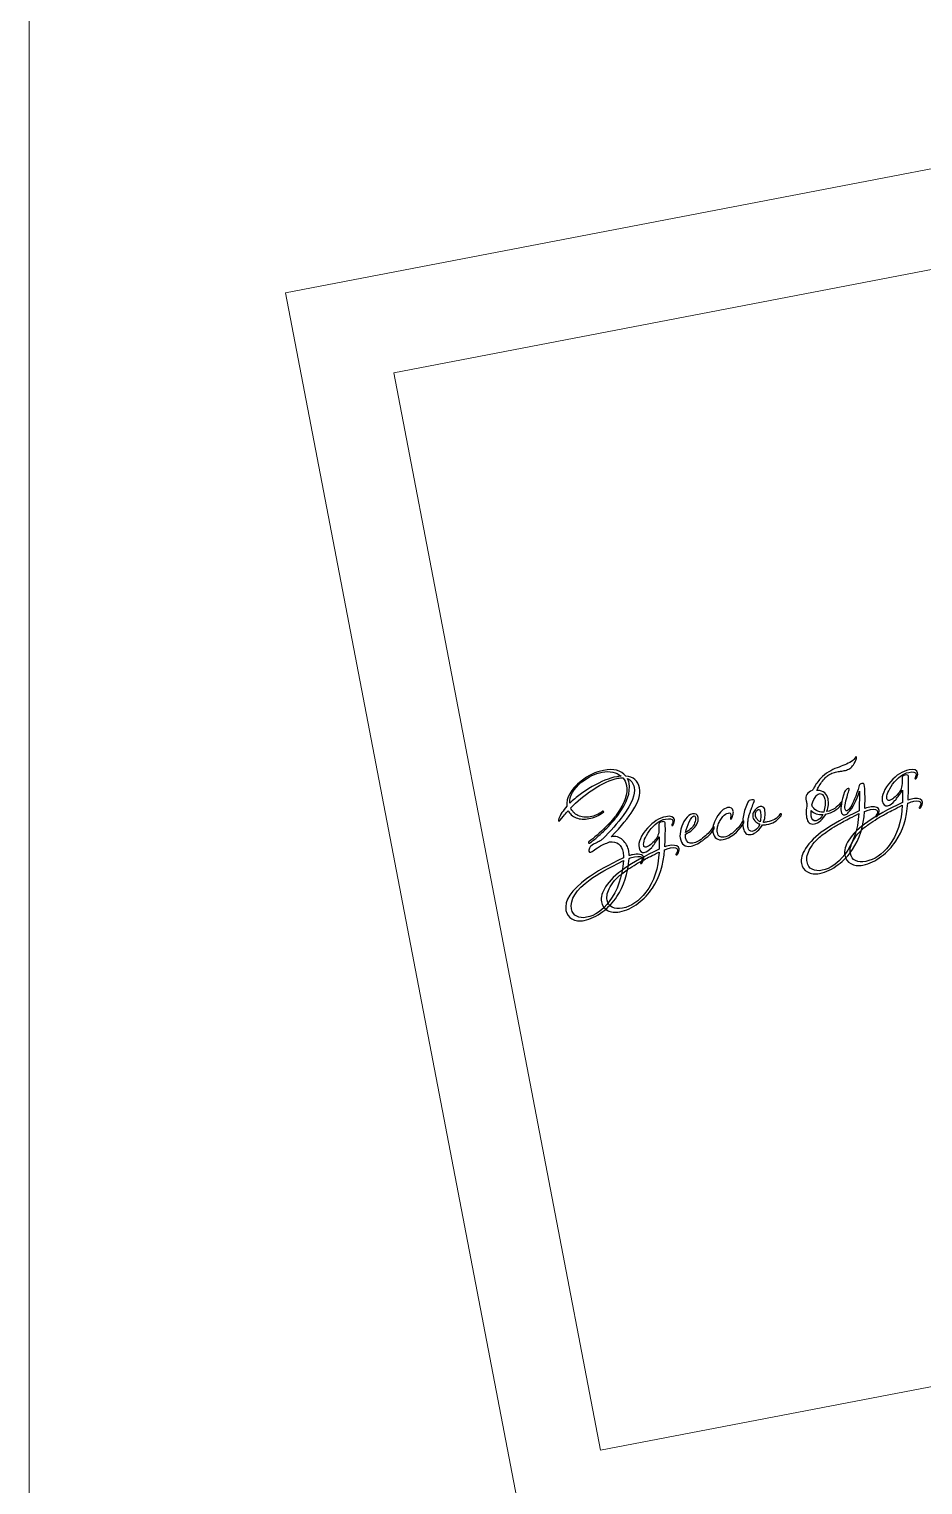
# Model space of a CAD drawing. Header units: centimetres. Extents: x -32 to 84, y -99 to 5.
# Drawn here: x 65.19 to 70.08, y -78.08 to -70.12 of the extents above; entities that cross this region are included whole.
import ezdxf

# ---------------------------------------------------------------- set-up
doc = ezdxf.new("R2010")
doc.units = ezdxf.units.CM
doc.header["$MEASUREMENT"] = 0
doc.layers.add('layer 1', color=7, linetype='Continuous')

msp = doc.modelspace()

# ---------------------------------------------------------------- linework, layer by layer
at = {"layer": 'layer 1', "color": 250, "lineweight": 18}
for points in [[(65.18823, -65.81398), (65.18823, -65.81398), (84.18823, -65.81398), (84.18823, -65.81398), (84.18823, -65.81398), (84.18823, -65.81398), (84.18823, -84.81398), (84.18823, -84.81398), (84.18823, -84.81398), (84.18823, -84.81398), (65.18823, -84.81398), (65.18823, -84.81398), (65.18823, -84.81398), (65.18823, -84.81398), (65.18823, -65.81398), (65.18823, -65.81398)], [(66.59157, -71.56397), (66.59157, -71.56397), (73.46612, -70.24467), (73.46612, -70.24467), (73.46612, -70.24467), (73.46612, -70.24467), (74.97389, -78.1013), (74.97389, -78.1013), (74.97389, -78.1013), (74.97389, -78.1013), (68.09934, -79.4206), (68.09934, -79.4206), (68.09934, -79.4206), (68.09934, -79.4206), (66.59157, -71.56397), (66.59157, -71.56397)], [(67.18465, -72.00142), (67.18465, -72.00142), (73.07712, -70.8706), (73.07712, -70.8706), (73.07712, -70.8706), (73.07712, -70.8706), (74.20794, -76.76307), (74.20794, -76.76307), (74.20794, -76.76307), (74.20794, -76.76307), (68.31547, -77.8939), (68.31547, -77.8939), (68.31547, -77.8939), (68.31547, -77.8939), (67.18465, -72.00142), (67.18465, -72.00142)]]:
    msp.add_open_spline(points, degree=3, knots=[0, 0, 0, 0, 0.2, 0.2, 0.2, 0.2, 0.4, 0.4, 0.4, 0.4, 0.6, 0.6, 0.6, 0.6, 1, 1, 1, 1], dxfattribs=at)
at = {"layer": 'layer 1', "color": 250}
for points, knots in [([(69.4989, -74.28545), (69.51789, -74.28581), (69.53216, -74.29044), (69.54169, -74.29934), (69.54169, -74.29934), (69.55123, -74.30825), (69.55721, -74.31903), (69.55963, -74.33166), (69.55963, -74.33166), (69.56394, -74.35412), (69.56208, -74.37669), (69.55405, -74.39933), (69.55405, -74.39933), (69.55405, -74.39933), (69.55341, -74.40164), (69.55341, -74.40164), (69.55341, -74.40164), (69.58585, -74.39432), (69.61044, -74.37832), (69.62718, -74.35364), (69.62718, -74.35364), (69.62859, -74.35154), (69.63018, -74.35033), (69.63193, -74.35), (69.63193, -74.35), (69.63404, -74.34959), (69.63533, -74.35062), (69.6358, -74.35308), (69.6358, -74.35308), (69.63648, -74.35659), (69.63529, -74.35991), (69.63225, -74.36303), (69.63225, -74.36303), (69.61065, -74.39084), (69.58248, -74.40807), (69.54773, -74.41474), (69.54773, -74.41474), (69.54054, -74.4285), (69.53118, -74.4404), (69.51964, -74.45043), (69.51964, -74.45043), (69.5081, -74.46047), (69.49671, -74.46657), (69.48548, -74.46872), (69.48548, -74.46872), (69.46161, -74.4733), (69.44733, -74.46149), (69.44265, -74.43327), (69.44265, -74.43327), (69.43908, -74.41466), (69.43975, -74.3907), (69.44468, -74.36136), (69.44468, -74.36136), (69.44379, -74.35862), (69.44295, -74.35569), (69.44217, -74.35257), (69.44217, -74.35257), (69.44138, -74.34943), (69.44069, -74.3463), (69.44009, -74.34314), (69.44009, -74.34314), (69.43449, -74.314), (69.44562, -74.29512), (69.47343, -74.28651), (69.47343, -74.28651), (69.47486, -74.28441), (69.47605, -74.28255), (69.477, -74.28092), (69.477, -74.28092), (69.47796, -74.27928), (69.47905, -74.2778), (69.48025, -74.27647), (69.48025, -74.27647), (69.49185, -74.2535), (69.50481, -74.23473), (69.51912, -74.22015), (69.51912, -74.22015), (69.53342, -74.20558), (69.54824, -74.19363), (69.56356, -74.18432), (69.56356, -74.18432), (69.57888, -74.17501), (69.5941, -74.16755), (69.60921, -74.16192), (69.60921, -74.16192), (69.62433, -74.15629), (69.63848, -74.15084), (69.65166, -74.14558), (69.65166, -74.14558), (69.66484, -74.14032), (69.67673, -74.1344), (69.6873, -74.12782), (69.6873, -74.12782), (69.69786, -74.12124), (69.70609, -74.11247), (69.71199, -74.10152), (69.71199, -74.10152), (69.71397, -74.10041), (69.71508, -74.10148), (69.71533, -74.1047), (69.71533, -74.1047), (69.71559, -74.10792), (69.71443, -74.11324), (69.71185, -74.12065), (69.71185, -74.12065), (69.70676, -74.134), (69.70093, -74.1444), (69.69436, -74.15186), (69.69436, -74.15186), (69.68778, -74.1593), (69.6806, -74.16504), (69.67283, -74.16909), (69.67283, -74.16909), (69.66505, -74.17312), (69.65685, -74.17588), (69.64821, -74.17736), (69.64821, -74.17736), (69.63957, -74.17883), (69.63075, -74.18026), (69.62173, -74.18162), (69.62173, -74.18162), (69.61271, -74.18299), (69.60369, -74.18481), (69.59466, -74.18708), (69.59466, -74.18708), (69.58564, -74.18937), (69.5769, -74.19314), (69.56845, -74.19839), (69.56845, -74.19839), (69.56275, -74.20095), (69.55652, -74.20551), (69.54978, -74.21208), (69.54978, -74.21208), (69.54304, -74.21866), (69.53637, -74.22612), (69.52978, -74.23448), (69.52978, -74.23448), (69.5232, -74.24284), (69.51714, -74.25156), (69.5116, -74.26063), (69.5116, -74.26063), (69.50607, -74.26969), (69.50183, -74.27797), (69.4989, -74.28545)], [0, 0, 0, 0, 0.027027, 0.027027, 0.027027, 0.027027, 0.0540541, 0.0540541, 0.0540541, 0.0540541, 0.0810811, 0.0810811, 0.0810811, 0.0810811, 0.1081081, 0.1081081, 0.1081081, 0.1081081, 0.1351351, 0.1351351, 0.1351351, 0.1351351, 0.1621622, 0.1621622, 0.1621622, 0.1621622, 0.1891892, 0.1891892, 0.1891892, 0.1891892, 0.2162162, 0.2162162, 0.2162162, 0.2162162, 0.2432432, 0.2432432, 0.2432432, 0.2432432, 0.2702703, 0.2702703, 0.2702703, 0.2702703, 0.2972973, 0.2972973, 0.2972973, 0.2972973, 0.3243243, 0.3243243, 0.3243243, 0.3243243, 0.3513514, 0.3513514, 0.3513514, 0.3513514, 0.3783784, 0.3783784, 0.3783784, 0.3783784, 0.4054054, 0.4054054, 0.4054054, 0.4054054, 0.4324324, 0.4324324, 0.4324324, 0.4324324, 0.4594595, 0.4594595, 0.4594595, 0.4594595, 0.4864865, 0.4864865, 0.4864865, 0.4864865, 0.5135135, 0.5135135, 0.5135135, 0.5135135, 0.5405405, 0.5405405, 0.5405405, 0.5405405, 0.5675676, 0.5675676, 0.5675676, 0.5675676, 0.5945946, 0.5945946, 0.5945946, 0.5945946, 0.6216216, 0.6216216, 0.6216216, 0.6216216, 0.6486486, 0.6486486, 0.6486486, 0.6486486, 0.6756757, 0.6756757, 0.6756757, 0.6756757, 0.7027027, 0.7027027, 0.7027027, 0.7027027, 0.7297297, 0.7297297, 0.7297297, 0.7297297, 0.7567568, 0.7567568, 0.7567568, 0.7567568, 0.7837838, 0.7837838, 0.7837838, 0.7837838, 0.8108108, 0.8108108, 0.8108108, 0.8108108, 0.8378378, 0.8378378, 0.8378378, 0.8378378, 0.8648649, 0.8648649, 0.8648649, 0.8648649, 0.8918919, 0.8918919, 0.8918919, 0.8918919, 0.9189189, 0.9189189, 0.9189189, 0.9189189, 0.9459459, 0.9459459, 0.9459459, 0.9459459, 1, 1, 1, 1]), ([(68.52782, -74.272), (68.53456, -74.30709), (68.52281, -74.34829), (68.49259, -74.39559), (68.49259, -74.39559), (68.46881, -74.4329), (68.42925, -74.4809), (68.37391, -74.53956), (68.37391, -74.53956), (68.39723, -74.53399), (68.41817, -74.5398), (68.43676, -74.55698), (68.43676, -74.55698), (68.45402, -74.57296), (68.46501, -74.59323), (68.46972, -74.61781), (68.46972, -74.61781), (68.47127, -74.62588), (68.47173, -74.63398), (68.47111, -74.6421), (68.47111, -74.6421), (68.47385, -74.64121), (68.47678, -74.64038), (68.47991, -74.63959), (68.47991, -74.63959), (68.48304, -74.63882), (68.48635, -74.63808), (68.48987, -74.63741), (68.48987, -74.63741), (68.5046, -74.63458), (68.51778, -74.63405), (68.52941, -74.63583), (68.52941, -74.63583), (68.54264, -74.63839), (68.55007, -74.64387), (68.55168, -74.65229), (68.55168, -74.65229), (68.55317, -74.66002), (68.54947, -74.67019), (68.54061, -74.68282), (68.54061, -74.68282), (68.53948, -74.68448), (68.53821, -74.68546), (68.5368, -74.68573), (68.5368, -74.68573), (68.5347, -74.68613), (68.53348, -74.68546), (68.53314, -74.6837), (68.53314, -74.6837), (68.53287, -74.68229), (68.5333, -74.68076), (68.53444, -74.67908), (68.53444, -74.67908), (68.54138, -74.66975), (68.54431, -74.66226), (68.54323, -74.65665), (68.54323, -74.65665), (68.54135, -74.64682), (68.52724, -74.64443), (68.50091, -74.64948), (68.50091, -74.64948), (68.4953, -74.65056), (68.49006, -74.65175), (68.48522, -74.65305), (68.48522, -74.65305), (68.48037, -74.65434), (68.47555, -74.65581), (68.47077, -74.65745), (68.47077, -74.65745), (68.46516, -74.74005), (68.44305, -74.80981), (68.40448, -74.86671), (68.40448, -74.86671), (68.38334, -74.89879), (68.35747, -74.92614), (68.32687, -74.94875), (68.32687, -74.94875), (68.29387, -74.97402), (68.25999, -74.98998), (68.22524, -74.99665), (68.22524, -74.99665), (68.19891, -75.0017), (68.17676, -74.99912), (68.15879, -74.98893), (68.15879, -74.98893), (68.14082, -74.97873), (68.12981, -74.9631), (68.12577, -74.94203), (68.12577, -74.94203), (68.11559, -74.88903), (68.1538, -74.83111), (68.24037, -74.76827), (68.24037, -74.76827), (68.29141, -74.73082), (68.3582, -74.69288), (68.44072, -74.65449), (68.44072, -74.65449), (68.44095, -74.64425), (68.44019, -74.63457), (68.43843, -74.62545), (68.43843, -74.62545), (68.43001, -74.58156), (68.40537, -74.56227), (68.36454, -74.56757), (68.36454, -74.56757), (68.35842, -74.56982), (68.35315, -74.57175), (68.34872, -74.57333), (68.34872, -74.57333), (68.34429, -74.5749), (68.34074, -74.57631), (68.33807, -74.57755), (68.33807, -74.57755), (68.33237, -74.58011), (68.32712, -74.58257), (68.32229, -74.58495), (68.32229, -74.58495), (68.31747, -74.58733), (68.3133, -74.58977), (68.30978, -74.59227), (68.30978, -74.59227), (68.2799, -74.61293), (68.26338, -74.62356), (68.26021, -74.62417), (68.26021, -74.62417), (68.25529, -74.62511), (68.25234, -74.62295), (68.25133, -74.61768), (68.25133, -74.61768), (68.24998, -74.61065), (68.25214, -74.60297), (68.25782, -74.59459), (68.25782, -74.59459), (68.2615, -74.58915), (68.27185, -74.58243), (68.28888, -74.57444), (68.28888, -74.57444), (68.29852, -74.56968), (68.30634, -74.56536), (68.31233, -74.56148), (68.31233, -74.56148), (68.31831, -74.5576), (68.32255, -74.55451), (68.32502, -74.55221), (68.32502, -74.55221), (68.37008, -74.50827), (68.40817, -74.46492), (68.43928, -74.42219), (68.43928, -74.42219), (68.48612, -74.35716), (68.50604, -74.30639), (68.49903, -74.26987), (68.49903, -74.26987), (68.49425, -74.24496), (68.482, -74.22856), (68.4623, -74.22069), (68.4623, -74.22069), (68.46624, -74.22795), (68.46919, -74.23666), (68.47114, -74.24684), (68.47114, -74.24684), (68.48037, -74.29493), (68.45976, -74.35348), (68.40931, -74.42249), (68.40931, -74.42249), (68.40209, -74.43224), (68.39349, -74.44299), (68.38355, -74.45473), (68.38355, -74.45473), (68.37361, -74.46646), (68.36208, -74.47887), (68.34893, -74.49195), (68.34893, -74.49195), (68.33219, -74.50899), (68.31604, -74.52437), (68.30047, -74.53809), (68.30047, -74.53809), (68.2849, -74.55182), (68.26937, -74.56381), (68.25388, -74.57406), (68.25388, -74.57406), (68.25239, -74.5758), (68.25099, -74.57516), (68.24968, -74.57213), (68.24968, -74.57213), (68.24809, -74.56953), (68.24827, -74.56767), (68.25025, -74.56656), (68.25025, -74.56656), (68.28006, -74.54555), (68.3114, -74.51825), (68.34426, -74.48465), (68.34426, -74.48465), (68.35705, -74.47164), (68.36837, -74.45946), (68.37819, -74.44812), (68.37819, -74.44812), (68.38803, -74.43677), (68.39655, -74.42621), (68.40379, -74.41645), (68.40379, -74.41645), (68.4475, -74.35601), (68.46506, -74.30333), (68.45644, -74.25839), (68.45644, -74.25839), (68.45334, -74.24225), (68.44667, -74.22842), (68.43646, -74.21692), (68.43646, -74.21692), (68.43247, -74.21695), (68.42822, -74.21714), (68.42373, -74.21745), (68.42373, -74.21745), (68.41925, -74.21777), (68.41455, -74.21839), (68.40963, -74.21933), (68.40963, -74.21933), (68.36996, -74.22695), (68.32413, -74.24794), (68.27212, -74.2823), (68.27212, -74.2823), (68.22661, -74.31251), (68.1865, -74.34533), (68.1518, -74.38074), (68.1518, -74.38074), (68.15909, -74.39972), (68.17236, -74.41391), (68.19164, -74.42332), (68.19164, -74.42332), (68.21091, -74.43272), (68.23319, -74.43499), (68.25846, -74.43014), (68.25846, -74.43014), (68.28162, -74.42569), (68.30463, -74.41564), (68.32747, -74.39997), (68.32747, -74.39997), (68.32895, -74.39824), (68.33028, -74.39853), (68.33145, -74.40086), (68.33145, -74.40086), (68.3332, -74.40233), (68.33291, -74.40366), (68.33058, -74.40484), (68.33058, -74.40484), (68.30464, -74.42329), (68.27834, -74.43507), (68.25165, -74.44019), (68.25165, -74.44019), (68.22533, -74.44524), (68.20191, -74.44363), (68.1814, -74.43538), (68.1814, -74.43538), (68.16089, -74.42712), (68.14636, -74.41399), (68.1378, -74.39598), (68.1378, -74.39598), (68.13752, -74.3964), (68.1353, -74.39909), (68.13118, -74.40407), (68.13118, -74.40407), (68.12704, -74.40906), (68.12065, -74.41656), (68.11202, -74.42658), (68.11202, -74.42658), (68.09666, -74.44518), (68.0888, -74.45452), (68.08845, -74.45459), (68.08845, -74.45459), (68.0867, -74.45492), (68.08555, -74.45368), (68.08501, -74.45088), (68.08501, -74.45088), (68.0844, -74.44771), (68.085, -74.44414), (68.08678, -74.44016), (68.08678, -74.44016), (68.09473, -74.41898), (68.10948, -74.39632), (68.13105, -74.37216), (68.13105, -74.37216), (68.12517, -74.32634), (68.15115, -74.28059), (68.20899, -74.23491), (68.20899, -74.23491), (68.24849, -74.20368), (68.28912, -74.18405), (68.3309, -74.17604), (68.3309, -74.17604), (68.38636, -74.16539), (68.4271, -74.17577), (68.45315, -74.20717), (68.45315, -74.20717), (68.49533, -74.21072), (68.52021, -74.23233), (68.52782, -74.272)], [0, 0, 0, 0, 0.0133333, 0.0133333, 0.0133333, 0.0133333, 0.0266667, 0.0266667, 0.0266667, 0.0266667, 0.04, 0.04, 0.04, 0.04, 0.0533333, 0.0533333, 0.0533333, 0.0533333, 0.0666667, 0.0666667, 0.0666667, 0.0666667, 0.08, 0.08, 0.08, 0.08, 0.0933333, 0.0933333, 0.0933333, 0.0933333, 0.1066667, 0.1066667, 0.1066667, 0.1066667, 0.12, 0.12, 0.12, 0.12, 0.1333333, 0.1333333, 0.1333333, 0.1333333, 0.1466667, 0.1466667, 0.1466667, 0.1466667, 0.16, 0.16, 0.16, 0.16, 0.1733333, 0.1733333, 0.1733333, 0.1733333, 0.1866667, 0.1866667, 0.1866667, 0.1866667, 0.2, 0.2, 0.2, 0.2, 0.2133333, 0.2133333, 0.2133333, 0.2133333, 0.2266667, 0.2266667, 0.2266667, 0.2266667, 0.24, 0.24, 0.24, 0.24, 0.2533333, 0.2533333, 0.2533333, 0.2533333, 0.2666667, 0.2666667, 0.2666667, 0.2666667, 0.28, 0.28, 0.28, 0.28, 0.2933333, 0.2933333, 0.2933333, 0.2933333, 0.3066667, 0.3066667, 0.3066667, 0.3066667, 0.32, 0.32, 0.32, 0.32, 0.3333333, 0.3333333, 0.3333333, 0.3333333, 0.3466667, 0.3466667, 0.3466667, 0.3466667, 0.36, 0.36, 0.36, 0.36, 0.3733333, 0.3733333, 0.3733333, 0.3733333, 0.3866667, 0.3866667, 0.3866667, 0.3866667, 0.4, 0.4, 0.4, 0.4, 0.4133333, 0.4133333, 0.4133333, 0.4133333, 0.4266667, 0.4266667, 0.4266667, 0.4266667, 0.44, 0.44, 0.44, 0.44, 0.4533333, 0.4533333, 0.4533333, 0.4533333, 0.4666667, 0.4666667, 0.4666667, 0.4666667, 0.48, 0.48, 0.48, 0.48, 0.4933333, 0.4933333, 0.4933333, 0.4933333, 0.5066667, 0.5066667, 0.5066667, 0.5066667, 0.52, 0.52, 0.52, 0.52, 0.5333333, 0.5333333, 0.5333333, 0.5333333, 0.5466667, 0.5466667, 0.5466667, 0.5466667, 0.56, 0.56, 0.56, 0.56, 0.5733333, 0.5733333, 0.5733333, 0.5733333, 0.5866667, 0.5866667, 0.5866667, 0.5866667, 0.6, 0.6, 0.6, 0.6, 0.6133333, 0.6133333, 0.6133333, 0.6133333, 0.6266667, 0.6266667, 0.6266667, 0.6266667, 0.64, 0.64, 0.64, 0.64, 0.6533333, 0.6533333, 0.6533333, 0.6533333, 0.6666667, 0.6666667, 0.6666667, 0.6666667, 0.68, 0.68, 0.68, 0.68, 0.6933333, 0.6933333, 0.6933333, 0.6933333, 0.7066667, 0.7066667, 0.7066667, 0.7066667, 0.72, 0.72, 0.72, 0.72, 0.7333333, 0.7333333, 0.7333333, 0.7333333, 0.7466667, 0.7466667, 0.7466667, 0.7466667, 0.76, 0.76, 0.76, 0.76, 0.7733333, 0.7733333, 0.7733333, 0.7733333, 0.7866667, 0.7866667, 0.7866667, 0.7866667, 0.8, 0.8, 0.8, 0.8, 0.8133333, 0.8133333, 0.8133333, 0.8133333, 0.8266667, 0.8266667, 0.8266667, 0.8266667, 0.84, 0.84, 0.84, 0.84, 0.8533333, 0.8533333, 0.8533333, 0.8533333, 0.8666667, 0.8666667, 0.8666667, 0.8666667, 0.88, 0.88, 0.88, 0.88, 0.8933333, 0.8933333, 0.8933333, 0.8933333, 0.9066667, 0.9066667, 0.9066667, 0.9066667, 0.92, 0.92, 0.92, 0.92, 0.9333333, 0.9333333, 0.9333333, 0.9333333, 0.9466667, 0.9466667, 0.9466667, 0.9466667, 0.96, 0.96, 0.96, 0.96, 0.9733333, 0.9733333, 0.9733333, 0.9733333, 1, 1, 1, 1]), ([(68.14643, -74.35556), (68.16395, -74.33873), (68.18289, -74.32272), (68.20327, -74.30753), (68.20327, -74.30753), (68.22364, -74.29234), (68.24563, -74.27792), (68.26922, -74.2643), (68.26922, -74.2643), (68.31774, -74.23643), (68.36252, -74.21855), (68.40359, -74.21067), (68.40359, -74.21067), (68.41203, -74.20905), (68.42003, -74.20807), (68.42759, -74.2077), (68.42759, -74.2077), (68.40141, -74.18507), (68.36656, -74.17793), (68.32304, -74.18628), (68.32304, -74.18628), (68.28617, -74.19335), (68.24955, -74.21111), (68.21315, -74.23958), (68.21315, -74.23958), (68.16674, -74.2765), (68.1445, -74.31517), (68.14643, -74.35556)], [0, 0, 0, 0, 0.125, 0.125, 0.125, 0.125, 0.25, 0.25, 0.25, 0.25, 0.375, 0.375, 0.375, 0.375, 0.5, 0.5, 0.5, 0.5, 0.625, 0.625, 0.625, 0.625, 0.75, 0.75, 0.75, 0.75, 1, 1, 1, 1]), ([(70.04303, -74.21924), (70.04162, -74.22133), (70.04038, -74.22248), (70.03933, -74.22268), (70.03933, -74.22268), (70.03723, -74.22308), (70.03597, -74.22223), (70.03557, -74.22013), (70.03557, -74.22013), (70.03543, -74.21942), (70.03572, -74.2181), (70.03644, -74.21614), (70.03644, -74.21614), (70.04077, -74.20838), (70.04243, -74.20189), (70.04142, -74.19662), (70.04142, -74.19662), (70.03927, -74.18538), (70.02591, -74.18212), (70.00133, -74.18684), (70.00133, -74.18684), (69.96974, -74.1929), (69.94027, -74.21475), (69.91292, -74.2524), (69.91292, -74.2524), (69.88889, -74.28649), (69.87866, -74.31284), (69.88223, -74.33144), (69.88223, -74.33144), (69.88365, -74.33881), (69.88803, -74.34179), (69.89541, -74.34038), (69.89541, -74.34038), (69.89997, -74.3395), (69.9061, -74.33633), (69.91378, -74.33085), (69.91378, -74.33085), (69.93246, -74.31817), (69.94702, -74.30208), (69.95748, -74.2826), (69.95748, -74.2826), (69.9614, -74.27458), (69.96404, -74.26278), (69.96542, -74.24723), (69.96542, -74.24723), (69.96608, -74.23546), (69.96588, -74.22495), (69.96483, -74.21569), (69.96483, -74.21569), (69.96496, -74.20874), (69.97081, -74.20416), (69.9824, -74.20193), (69.9824, -74.20193), (69.99327, -74.19985), (69.99894, -74.20185), (69.99938, -74.20796), (69.99938, -74.20796), (70.00043, -74.21722), (70.00086, -74.2327), (70.00065, -74.2544), (70.00065, -74.2544), (70.00044, -74.27609), (69.99944, -74.30403), (69.99763, -74.33822), (69.99763, -74.33822), (70.01092, -74.3335), (70.02243, -74.33092), (70.03218, -74.33051), (70.03218, -74.33051), (70.05912, -74.32861), (70.07397, -74.33486), (70.07673, -74.34925), (70.07673, -74.34925), (70.07841, -74.35803), (70.07493, -74.36835), (70.06629, -74.3802), (70.06629, -74.3802), (70.06515, -74.38186), (70.06387, -74.38284), (70.06248, -74.38311), (70.06248, -74.38311), (70.06037, -74.38351), (70.05914, -74.38284), (70.05881, -74.38108), (70.05881, -74.38108), (70.05854, -74.37967), (70.05897, -74.37814), (70.06011, -74.37646), (70.06011, -74.37646), (70.06619, -74.36838), (70.06867, -74.36136), (70.06753, -74.35539), (70.06753, -74.35539), (70.0653, -74.34381), (70.05261, -74.34023), (70.02945, -74.34468), (70.02945, -74.34468), (70.02564, -74.34577), (70.02099, -74.34712), (70.01548, -74.34873), (70.01548, -74.34873), (70.00996, -74.35033), (70.00362, -74.35236), (69.99645, -74.35483), (69.99645, -74.35483), (69.99083, -74.43743), (69.96873, -74.50719), (69.93015, -74.5641), (69.93015, -74.5641), (69.90902, -74.59617), (69.88315, -74.62352), (69.85255, -74.64613), (69.85255, -74.64613), (69.81954, -74.6714), (69.78567, -74.68736), (69.75091, -74.69403), (69.75091, -74.69403), (69.72459, -74.69908), (69.70243, -74.69651), (69.68447, -74.68631), (69.68447, -74.68631), (69.66649, -74.67611), (69.65549, -74.66048), (69.65145, -74.63941), (69.65145, -74.63941), (69.64673, -74.61484), (69.6542, -74.58739), (69.67385, -74.55705), (69.67385, -74.55705), (69.69542, -74.52343), (69.72988, -74.49007), (69.7772, -74.45697), (69.7772, -74.45697), (69.82454, -74.42386), (69.8876, -74.38882), (69.9664, -74.35187), (69.9664, -74.35187), (69.96652, -74.34492), (69.9667, -74.33588), (69.96692, -74.32474), (69.96692, -74.32474), (69.96715, -74.3136), (69.96737, -74.29999), (69.96756, -74.28395), (69.96756, -74.28395), (69.96756, -74.28395), (69.95735, -74.29901), (69.95735, -74.29901), (69.95735, -74.29901), (69.95025, -74.30947), (69.94411, -74.3182), (69.9389, -74.32521), (69.9389, -74.32521), (69.93369, -74.33221), (69.92947, -74.33767), (69.92621, -74.34156), (69.92621, -74.34156), (69.9122, -74.35771), (69.8987, -74.36704), (69.88572, -74.36953), (69.88572, -74.36953), (69.87027, -74.37249), (69.8606, -74.3638), (69.85669, -74.34344), (69.85669, -74.34344), (69.85103, -74.31395), (69.86673, -74.27819), (69.90379, -74.23613), (69.90379, -74.23613), (69.93393, -74.2016), (69.96707, -74.18086), (70.00322, -74.17392), (70.00322, -74.17392), (70.0313, -74.16853), (70.04689, -74.17392), (70.04999, -74.19006), (70.04999, -74.19006), (70.05147, -74.19779), (70.04916, -74.2075), (70.04303, -74.21924)], [0, 0, 0, 0, 0.0217391, 0.0217391, 0.0217391, 0.0217391, 0.0434783, 0.0434783, 0.0434783, 0.0434783, 0.0652174, 0.0652174, 0.0652174, 0.0652174, 0.0869565, 0.0869565, 0.0869565, 0.0869565, 0.1086957, 0.1086957, 0.1086957, 0.1086957, 0.1304348, 0.1304348, 0.1304348, 0.1304348, 0.1521739, 0.1521739, 0.1521739, 0.1521739, 0.173913, 0.173913, 0.173913, 0.173913, 0.1956522, 0.1956522, 0.1956522, 0.1956522, 0.2173913, 0.2173913, 0.2173913, 0.2173913, 0.2391304, 0.2391304, 0.2391304, 0.2391304, 0.2608696, 0.2608696, 0.2608696, 0.2608696, 0.2826087, 0.2826087, 0.2826087, 0.2826087, 0.3043478, 0.3043478, 0.3043478, 0.3043478, 0.326087, 0.326087, 0.326087, 0.326087, 0.3478261, 0.3478261, 0.3478261, 0.3478261, 0.3695652, 0.3695652, 0.3695652, 0.3695652, 0.3913043, 0.3913043, 0.3913043, 0.3913043, 0.4130435, 0.4130435, 0.4130435, 0.4130435, 0.4347826, 0.4347826, 0.4347826, 0.4347826, 0.4565217, 0.4565217, 0.4565217, 0.4565217, 0.4782609, 0.4782609, 0.4782609, 0.4782609, 0.5, 0.5, 0.5, 0.5, 0.5217391, 0.5217391, 0.5217391, 0.5217391, 0.5434783, 0.5434783, 0.5434783, 0.5434783, 0.5652174, 0.5652174, 0.5652174, 0.5652174, 0.5869565, 0.5869565, 0.5869565, 0.5869565, 0.6086957, 0.6086957, 0.6086957, 0.6086957, 0.6304348, 0.6304348, 0.6304348, 0.6304348, 0.6521739, 0.6521739, 0.6521739, 0.6521739, 0.673913, 0.673913, 0.673913, 0.673913, 0.6956522, 0.6956522, 0.6956522, 0.6956522, 0.7173913, 0.7173913, 0.7173913, 0.7173913, 0.7391304, 0.7391304, 0.7391304, 0.7391304, 0.7608696, 0.7608696, 0.7608696, 0.7608696, 0.7826087, 0.7826087, 0.7826087, 0.7826087, 0.8043478, 0.8043478, 0.8043478, 0.8043478, 0.826087, 0.826087, 0.826087, 0.826087, 0.8478261, 0.8478261, 0.8478261, 0.8478261, 0.8695652, 0.8695652, 0.8695652, 0.8695652, 0.8913043, 0.8913043, 0.8913043, 0.8913043, 0.9130435, 0.9130435, 0.9130435, 0.9130435, 0.9347826, 0.9347826, 0.9347826, 0.9347826, 0.9565217, 0.9565217, 0.9565217, 0.9565217, 1, 1, 1, 1]), ([(69.73075, -74.25897), (69.73177, -74.25295), (69.73614, -74.24919), (69.74387, -74.24771), (69.74387, -74.24771), (69.75159, -74.24623), (69.75599, -74.2483), (69.75707, -74.25392), (69.75707, -74.25392), (69.76242, -74.278), (69.76363, -74.32126), (69.76069, -74.3837), (69.76069, -74.3837), (69.77397, -74.37897), (69.78549, -74.37639), (69.79524, -74.37598), (69.79524, -74.37598), (69.82217, -74.37409), (69.83702, -74.38033), (69.83978, -74.39473), (69.83978, -74.39473), (69.84147, -74.4035), (69.83799, -74.41382), (69.82934, -74.42567), (69.82934, -74.42567), (69.8282, -74.42734), (69.82694, -74.42831), (69.82553, -74.42858), (69.82553, -74.42858), (69.82342, -74.42898), (69.82221, -74.42831), (69.82187, -74.42655), (69.82187, -74.42655), (69.8216, -74.42514), (69.82203, -74.42361), (69.82316, -74.42194), (69.82316, -74.42194), (69.82926, -74.41385), (69.83172, -74.40683), (69.83058, -74.40086), (69.83058, -74.40086), (69.82836, -74.38928), (69.81567, -74.3857), (69.7925, -74.39015), (69.7925, -74.39015), (69.78871, -74.39124), (69.78405, -74.39259), (69.77853, -74.3942), (69.77853, -74.3942), (69.77302, -74.3958), (69.76667, -74.39784), (69.75951, -74.4003), (69.75951, -74.4003), (69.75388, -74.48291), (69.73178, -74.55266), (69.69321, -74.60957), (69.69321, -74.60957), (69.67207, -74.64165), (69.6462, -74.66899), (69.6156, -74.6916), (69.6156, -74.6916), (69.5826, -74.71687), (69.54872, -74.73284), (69.51396, -74.73951), (69.51396, -74.73951), (69.48764, -74.74456), (69.46549, -74.74198), (69.44752, -74.73179), (69.44752, -74.73179), (69.42954, -74.72158), (69.41854, -74.70595), (69.4145, -74.68489), (69.4145, -74.68489), (69.40978, -74.66031), (69.41725, -74.63286), (69.43691, -74.60252), (69.43691, -74.60252), (69.45848, -74.5689), (69.49293, -74.53554), (69.54026, -74.50244), (69.54026, -74.50244), (69.58759, -74.46933), (69.65066, -74.43429), (69.72946, -74.39734), (69.72946, -74.39734), (69.73004, -74.38521), (69.73053, -74.3702), (69.73091, -74.35229), (69.73091, -74.35229), (69.73129, -74.33439), (69.73172, -74.31337), (69.73219, -74.28926), (69.73219, -74.28926), (69.71636, -74.34143), (69.69651, -74.38018), (69.67261, -74.40552), (69.67261, -74.40552), (69.6654, -74.41346), (69.65845, -74.41806), (69.65179, -74.41934), (69.65179, -74.41934), (69.64055, -74.4215), (69.63355, -74.41538), (69.63079, -74.40099), (69.63079, -74.40099), (69.62695, -74.38097), (69.63337, -74.34517), (69.65004, -74.29356), (69.65004, -74.29356), (69.65118, -74.29007), (69.65401, -74.28634), (69.65854, -74.28238), (69.65854, -74.28238), (69.66305, -74.27842), (69.66707, -74.2761), (69.67058, -74.27543), (69.67058, -74.27543), (69.67338, -74.27489), (69.67499, -74.27567), (69.67539, -74.27778), (69.67539, -74.27778), (69.67546, -74.27813), (69.67535, -74.27943), (69.67505, -74.28167), (69.67505, -74.28167), (69.67247, -74.28908), (69.66952, -74.29883), (69.66619, -74.31093), (69.66619, -74.31093), (69.66288, -74.32303), (69.65905, -74.3377), (69.65471, -74.3549), (69.65471, -74.3549), (69.65229, -74.36884), (69.65185, -74.37983), (69.6534, -74.38792), (69.6534, -74.38792), (69.65481, -74.39528), (69.6578, -74.39853), (69.66236, -74.39766), (69.66236, -74.39766), (69.66763, -74.39665), (69.67509, -74.38903), (69.68473, -74.37481), (69.68473, -74.37481), (69.69693, -74.35681), (69.71227, -74.3182), (69.73075, -74.25897)], [0, 0, 0, 0, 0.0263158, 0.0263158, 0.0263158, 0.0263158, 0.0526316, 0.0526316, 0.0526316, 0.0526316, 0.0789474, 0.0789474, 0.0789474, 0.0789474, 0.1052632, 0.1052632, 0.1052632, 0.1052632, 0.1315789, 0.1315789, 0.1315789, 0.1315789, 0.1578947, 0.1578947, 0.1578947, 0.1578947, 0.1842105, 0.1842105, 0.1842105, 0.1842105, 0.2105263, 0.2105263, 0.2105263, 0.2105263, 0.2368421, 0.2368421, 0.2368421, 0.2368421, 0.2631579, 0.2631579, 0.2631579, 0.2631579, 0.2894737, 0.2894737, 0.2894737, 0.2894737, 0.3157895, 0.3157895, 0.3157895, 0.3157895, 0.3421053, 0.3421053, 0.3421053, 0.3421053, 0.3684211, 0.3684211, 0.3684211, 0.3684211, 0.3947368, 0.3947368, 0.3947368, 0.3947368, 0.4210526, 0.4210526, 0.4210526, 0.4210526, 0.4473684, 0.4473684, 0.4473684, 0.4473684, 0.4736842, 0.4736842, 0.4736842, 0.4736842, 0.5, 0.5, 0.5, 0.5, 0.5263158, 0.5263158, 0.5263158, 0.5263158, 0.5526316, 0.5526316, 0.5526316, 0.5526316, 0.5789474, 0.5789474, 0.5789474, 0.5789474, 0.6052632, 0.6052632, 0.6052632, 0.6052632, 0.6315789, 0.6315789, 0.6315789, 0.6315789, 0.6578947, 0.6578947, 0.6578947, 0.6578947, 0.6842105, 0.6842105, 0.6842105, 0.6842105, 0.7105263, 0.7105263, 0.7105263, 0.7105263, 0.7368421, 0.7368421, 0.7368421, 0.7368421, 0.7631579, 0.7631579, 0.7631579, 0.7631579, 0.7894737, 0.7894737, 0.7894737, 0.7894737, 0.8157895, 0.8157895, 0.8157895, 0.8157895, 0.8421053, 0.8421053, 0.8421053, 0.8421053, 0.8684211, 0.8684211, 0.8684211, 0.8684211, 0.8947368, 0.8947368, 0.8947368, 0.8947368, 0.9210526, 0.9210526, 0.9210526, 0.9210526, 0.9473684, 0.9473684, 0.9473684, 0.9473684, 1, 1, 1, 1]), ([(69.16443, -74.45718), (69.15567, -74.4494), (69.15046, -74.44121), (69.14881, -74.43261), (69.14881, -74.43261), (69.14716, -74.42401), (69.14786, -74.41587), (69.15094, -74.40818), (69.15094, -74.40818), (69.15402, -74.40049), (69.15863, -74.39369), (69.16477, -74.38779), (69.16477, -74.38779), (69.17092, -74.38187), (69.17722, -74.37776), (69.18368, -74.37542), (69.18368, -74.37542), (69.19016, -74.37309), (69.1962, -74.37283), (69.20183, -74.37467), (69.20183, -74.37467), (69.20746, -74.3765), (69.21122, -74.38141), (69.21312, -74.38943), (69.21312, -74.38943), (69.21871, -74.41092), (69.21685, -74.43348), (69.20755, -74.4571), (69.20755, -74.4571), (69.20755, -74.4571), (69.20604, -74.46066), (69.20604, -74.46066), (69.20604, -74.46066), (69.20899, -74.46082), (69.21215, -74.46067), (69.21552, -74.46021), (69.21552, -74.46021), (69.21889, -74.45974), (69.2225, -74.45915), (69.22636, -74.45841), (69.22636, -74.45841), (69.2428, -74.45489), (69.25643, -74.45008), (69.26727, -74.444), (69.26727, -74.444), (69.27812, -74.43792), (69.288, -74.42874), (69.29693, -74.41647), (69.29693, -74.41647), (69.29765, -74.41451), (69.29906, -74.41333), (69.30117, -74.41292), (69.30117, -74.41292), (69.30186, -74.41279), (69.30285, -74.41315), (69.3041, -74.414), (69.3041, -74.414), (69.30535, -74.41485), (69.3057, -74.4157), (69.30513, -74.41654), (69.30513, -74.41654), (69.30299, -74.42059), (69.30224, -74.42282), (69.30287, -74.42325), (69.30287, -74.42325), (69.30349, -74.42367), (69.30289, -74.42478), (69.30106, -74.42659), (69.30106, -74.42659), (69.2898, -74.44004), (69.27821, -74.45027), (69.26627, -74.45729), (69.26627, -74.45729), (69.25433, -74.46431), (69.23991, -74.46927), (69.223, -74.47215), (69.223, -74.47215), (69.21563, -74.47356), (69.20826, -74.47407), (69.2009, -74.47366), (69.2009, -74.47366), (69.19365, -74.48706), (69.18432, -74.49867), (69.17292, -74.50851), (69.17292, -74.50851), (69.16152, -74.51834), (69.1502, -74.52433), (69.13898, -74.52649), (69.13898, -74.52649), (69.11511, -74.53107), (69.10082, -74.51925), (69.09614, -74.49103), (69.09614, -74.49103), (69.09223, -74.47067), (69.09252, -74.44797), (69.09699, -74.4229), (69.09699, -74.4229), (69.10146, -74.39785), (69.10957, -74.37326), (69.12132, -74.34918), (69.12132, -74.34918), (69.12405, -74.34246), (69.13109, -74.33838), (69.14245, -74.33693), (69.14245, -74.33693), (69.15101, -74.33602), (69.15572, -74.33784), (69.1566, -74.34241), (69.1566, -74.34241), (69.15617, -74.34394), (69.15588, -74.34528), (69.15573, -74.34639), (69.15573, -74.34639), (69.15109, -74.3582), (69.14688, -74.36902), (69.14312, -74.37884), (69.14312, -74.37884), (69.13937, -74.38866), (69.1371, -74.39437), (69.13632, -74.39598), (69.13632, -74.39598), (69.1343, -74.40255), (69.13217, -74.40896), (69.12991, -74.41522), (69.12991, -74.41522), (69.12765, -74.42148), (69.12581, -74.42802), (69.12439, -74.43484), (69.12439, -74.43484), (69.12298, -74.44167), (69.12195, -74.44914), (69.12133, -74.45726), (69.12133, -74.45726), (69.1207, -74.4654), (69.12081, -74.47447), (69.12164, -74.48451), (69.12164, -74.48451), (69.12275, -74.49412), (69.12561, -74.50094), (69.13021, -74.50497), (69.13021, -74.50497), (69.13481, -74.509), (69.14061, -74.51034), (69.14763, -74.509), (69.14763, -74.509), (69.16378, -74.5059), (69.17617, -74.4946), (69.1848, -74.47511), (69.1848, -74.47511), (69.18501, -74.47434), (69.18522, -74.47349), (69.1854, -74.47254), (69.1854, -74.47254), (69.18558, -74.47159), (69.18578, -74.47074), (69.186, -74.46996), (69.186, -74.46996), (69.18006, -74.46747), (69.17287, -74.46321), (69.16443, -74.45718)], [0, 0, 0, 0, 0.0243902, 0.0243902, 0.0243902, 0.0243902, 0.0487805, 0.0487805, 0.0487805, 0.0487805, 0.0731707, 0.0731707, 0.0731707, 0.0731707, 0.097561, 0.097561, 0.097561, 0.097561, 0.1219512, 0.1219512, 0.1219512, 0.1219512, 0.1463415, 0.1463415, 0.1463415, 0.1463415, 0.1707317, 0.1707317, 0.1707317, 0.1707317, 0.195122, 0.195122, 0.195122, 0.195122, 0.2195122, 0.2195122, 0.2195122, 0.2195122, 0.2439024, 0.2439024, 0.2439024, 0.2439024, 0.2682927, 0.2682927, 0.2682927, 0.2682927, 0.2926829, 0.2926829, 0.2926829, 0.2926829, 0.3170732, 0.3170732, 0.3170732, 0.3170732, 0.3414634, 0.3414634, 0.3414634, 0.3414634, 0.3658537, 0.3658537, 0.3658537, 0.3658537, 0.3902439, 0.3902439, 0.3902439, 0.3902439, 0.4146341, 0.4146341, 0.4146341, 0.4146341, 0.4390244, 0.4390244, 0.4390244, 0.4390244, 0.4634146, 0.4634146, 0.4634146, 0.4634146, 0.4878049, 0.4878049, 0.4878049, 0.4878049, 0.5121951, 0.5121951, 0.5121951, 0.5121951, 0.5365854, 0.5365854, 0.5365854, 0.5365854, 0.5609756, 0.5609756, 0.5609756, 0.5609756, 0.5853659, 0.5853659, 0.5853659, 0.5853659, 0.6097561, 0.6097561, 0.6097561, 0.6097561, 0.6341463, 0.6341463, 0.6341463, 0.6341463, 0.6585366, 0.6585366, 0.6585366, 0.6585366, 0.6829268, 0.6829268, 0.6829268, 0.6829268, 0.7073171, 0.7073171, 0.7073171, 0.7073171, 0.7317073, 0.7317073, 0.7317073, 0.7317073, 0.7560976, 0.7560976, 0.7560976, 0.7560976, 0.7804878, 0.7804878, 0.7804878, 0.7804878, 0.804878, 0.804878, 0.804878, 0.804878, 0.8292683, 0.8292683, 0.8292683, 0.8292683, 0.8536585, 0.8536585, 0.8536585, 0.8536585, 0.8780488, 0.8780488, 0.8780488, 0.8780488, 0.902439, 0.902439, 0.902439, 0.902439, 0.9268293, 0.9268293, 0.9268293, 0.9268293, 0.9512195, 0.9512195, 0.9512195, 0.9512195, 1, 1, 1, 1]), ([(69.53635, -74.40382), (69.54406, -74.37759), (69.54596, -74.3543), (69.54205, -74.33394), (69.54205, -74.33394), (69.54064, -74.32657), (69.53766, -74.31959), (69.53311, -74.31301), (69.53311, -74.31301), (69.52858, -74.30641), (69.52301, -74.30302), (69.51643, -74.30283), (69.51643, -74.30283), (69.50984, -74.30264), (69.50259, -74.30704), (69.49466, -74.31601), (69.49466, -74.31601), (69.48673, -74.32499), (69.47869, -74.34137), (69.47052, -74.36514), (69.47052, -74.36514), (69.4827, -74.39264), (69.50466, -74.40554), (69.53635, -74.40382)], [0, 0, 0, 0, 0.1428571, 0.1428571, 0.1428571, 0.1428571, 0.2857143, 0.2857143, 0.2857143, 0.2857143, 0.4285714, 0.4285714, 0.4285714, 0.4285714, 0.5714286, 0.5714286, 0.5714286, 0.5714286, 0.7142857, 0.7142857, 0.7142857, 0.7142857, 1, 1, 1, 1]), ([(68.71194, -74.47469), (68.71053, -74.47678), (68.70929, -74.47793), (68.70823, -74.47813), (68.70823, -74.47813), (68.70613, -74.47853), (68.70487, -74.47768), (68.70447, -74.47558), (68.70447, -74.47558), (68.70434, -74.47488), (68.70462, -74.47355), (68.70534, -74.47159), (68.70534, -74.47159), (68.70968, -74.46384), (68.71134, -74.45734), (68.71033, -74.45207), (68.71033, -74.45207), (68.70817, -74.44083), (68.69481, -74.43757), (68.67024, -74.44229), (68.67024, -74.44229), (68.63865, -74.44835), (68.60917, -74.4702), (68.58182, -74.50785), (68.58182, -74.50785), (68.5578, -74.54194), (68.54757, -74.56829), (68.55114, -74.58689), (68.55114, -74.58689), (68.55255, -74.59426), (68.55694, -74.59724), (68.56431, -74.59583), (68.56431, -74.59583), (68.56888, -74.59495), (68.575, -74.59178), (68.58268, -74.5863), (68.58268, -74.5863), (68.60136, -74.57362), (68.61593, -74.55754), (68.62638, -74.53805), (68.62638, -74.53805), (68.6303, -74.53003), (68.63295, -74.51823), (68.63433, -74.50268), (68.63433, -74.50268), (68.63499, -74.49091), (68.63478, -74.4804), (68.63374, -74.47114), (68.63374, -74.47114), (68.63386, -74.46419), (68.63971, -74.45961), (68.6513, -74.45738), (68.6513, -74.45738), (68.66218, -74.4553), (68.66785, -74.45731), (68.66829, -74.46341), (68.66829, -74.46341), (68.66934, -74.47267), (68.66977, -74.48815), (68.66955, -74.50985), (68.66955, -74.50985), (68.66935, -74.53154), (68.66834, -74.55948), (68.66654, -74.59367), (68.66654, -74.59367), (68.67982, -74.58895), (68.69133, -74.58637), (68.70108, -74.58596), (68.70108, -74.58596), (68.72802, -74.58406), (68.74287, -74.59031), (68.74563, -74.6047), (68.74563, -74.6047), (68.74732, -74.61348), (68.74384, -74.6238), (68.73519, -74.63565), (68.73519, -74.63565), (68.73405, -74.63731), (68.73278, -74.63829), (68.73138, -74.63856), (68.73138, -74.63856), (68.72927, -74.63896), (68.72805, -74.63829), (68.72771, -74.63653), (68.72771, -74.63653), (68.72744, -74.63512), (68.72788, -74.63359), (68.72901, -74.63191), (68.72901, -74.63191), (68.7351, -74.62383), (68.73758, -74.61681), (68.73643, -74.61084), (68.73643, -74.61084), (68.73421, -74.59926), (68.72152, -74.59568), (68.69835, -74.60013), (68.69835, -74.60013), (68.69455, -74.60122), (68.6899, -74.60257), (68.68438, -74.60418), (68.68438, -74.60418), (68.67886, -74.60578), (68.67252, -74.60781), (68.66536, -74.61028), (68.66536, -74.61028), (68.65973, -74.69289), (68.63764, -74.76264), (68.59906, -74.81955), (68.59906, -74.81955), (68.57792, -74.85162), (68.55205, -74.87897), (68.52145, -74.90158), (68.52145, -74.90158), (68.48844, -74.92685), (68.45457, -74.94281), (68.41982, -74.94948), (68.41982, -74.94948), (68.39349, -74.95454), (68.37133, -74.95196), (68.35337, -74.94176), (68.35337, -74.94176), (68.3354, -74.93156), (68.32439, -74.91593), (68.32035, -74.89486), (68.32035, -74.89486), (68.31563, -74.87029), (68.3231, -74.84284), (68.34276, -74.8125), (68.34276, -74.8125), (68.36433, -74.77888), (68.39878, -74.74552), (68.44611, -74.71242), (68.44611, -74.71242), (68.49344, -74.67931), (68.5565, -74.64427), (68.63531, -74.60732), (68.63531, -74.60732), (68.63542, -74.60038), (68.6356, -74.59133), (68.63583, -74.58019), (68.63583, -74.58019), (68.63606, -74.56905), (68.63627, -74.55544), (68.63647, -74.5394), (68.63647, -74.5394), (68.63647, -74.5394), (68.62626, -74.55446), (68.62626, -74.55446), (68.62626, -74.55446), (68.61916, -74.56492), (68.61302, -74.57365), (68.60781, -74.58066), (68.60781, -74.58066), (68.6026, -74.58766), (68.59837, -74.59312), (68.59512, -74.59701), (68.59512, -74.59701), (68.58111, -74.61317), (68.56761, -74.62249), (68.55462, -74.62498), (68.55462, -74.62498), (68.53917, -74.62794), (68.5295, -74.61925), (68.52559, -74.59889), (68.52559, -74.59889), (68.51994, -74.5694), (68.53563, -74.53364), (68.5727, -74.49158), (68.5727, -74.49158), (68.60283, -74.45705), (68.63597, -74.43631), (68.67212, -74.42937), (68.67212, -74.42937), (68.70021, -74.42398), (68.7158, -74.42937), (68.7189, -74.44551), (68.7189, -74.44551), (68.72038, -74.45324), (68.71807, -74.46296), (68.71194, -74.47469)], [0, 0, 0, 0, 0.0217391, 0.0217391, 0.0217391, 0.0217391, 0.0434783, 0.0434783, 0.0434783, 0.0434783, 0.0652174, 0.0652174, 0.0652174, 0.0652174, 0.0869565, 0.0869565, 0.0869565, 0.0869565, 0.1086957, 0.1086957, 0.1086957, 0.1086957, 0.1304348, 0.1304348, 0.1304348, 0.1304348, 0.1521739, 0.1521739, 0.1521739, 0.1521739, 0.173913, 0.173913, 0.173913, 0.173913, 0.1956522, 0.1956522, 0.1956522, 0.1956522, 0.2173913, 0.2173913, 0.2173913, 0.2173913, 0.2391304, 0.2391304, 0.2391304, 0.2391304, 0.2608696, 0.2608696, 0.2608696, 0.2608696, 0.2826087, 0.2826087, 0.2826087, 0.2826087, 0.3043478, 0.3043478, 0.3043478, 0.3043478, 0.326087, 0.326087, 0.326087, 0.326087, 0.3478261, 0.3478261, 0.3478261, 0.3478261, 0.3695652, 0.3695652, 0.3695652, 0.3695652, 0.3913043, 0.3913043, 0.3913043, 0.3913043, 0.4130435, 0.4130435, 0.4130435, 0.4130435, 0.4347826, 0.4347826, 0.4347826, 0.4347826, 0.4565217, 0.4565217, 0.4565217, 0.4565217, 0.4782609, 0.4782609, 0.4782609, 0.4782609, 0.5, 0.5, 0.5, 0.5, 0.5217391, 0.5217391, 0.5217391, 0.5217391, 0.5434783, 0.5434783, 0.5434783, 0.5434783, 0.5652174, 0.5652174, 0.5652174, 0.5652174, 0.5869565, 0.5869565, 0.5869565, 0.5869565, 0.6086957, 0.6086957, 0.6086957, 0.6086957, 0.6304348, 0.6304348, 0.6304348, 0.6304348, 0.6521739, 0.6521739, 0.6521739, 0.6521739, 0.673913, 0.673913, 0.673913, 0.673913, 0.6956522, 0.6956522, 0.6956522, 0.6956522, 0.7173913, 0.7173913, 0.7173913, 0.7173913, 0.7391304, 0.7391304, 0.7391304, 0.7391304, 0.7608696, 0.7608696, 0.7608696, 0.7608696, 0.7826087, 0.7826087, 0.7826087, 0.7826087, 0.8043478, 0.8043478, 0.8043478, 0.8043478, 0.826087, 0.826087, 0.826087, 0.826087, 0.8478261, 0.8478261, 0.8478261, 0.8478261, 0.8695652, 0.8695652, 0.8695652, 0.8695652, 0.8913043, 0.8913043, 0.8913043, 0.8913043, 0.9130435, 0.9130435, 0.9130435, 0.9130435, 0.9347826, 0.9347826, 0.9347826, 0.9347826, 0.9565217, 0.9565217, 0.9565217, 0.9565217, 1, 1, 1, 1]), ([(68.93595, -74.49557), (68.92628, -74.51344), (68.9091, -74.53202), (68.88442, -74.55132), (68.88442, -74.55132), (68.85727, -74.57291), (68.83245, -74.58585), (68.80999, -74.59017), (68.80999, -74.59017), (68.77734, -74.59643), (68.75758, -74.58166), (68.75071, -74.54586), (68.75071, -74.54586), (68.74822, -74.53288), (68.74964, -74.51659), (68.75499, -74.497), (68.75499, -74.497), (68.76012, -74.47636), (68.76815, -74.45844), (68.77906, -74.44325), (68.77906, -74.44325), (68.79139, -74.42596), (68.80422, -74.41603), (68.81756, -74.41347), (68.81756, -74.41347), (68.83512, -74.4101), (68.84555, -74.41702), (68.84885, -74.43422), (68.84885, -74.43422), (68.85087, -74.44475), (68.84846, -74.45686), (68.84163, -74.47055), (68.84163, -74.47055), (68.82931, -74.49365), (68.80845, -74.51203), (68.77905, -74.52568), (68.77905, -74.52568), (68.77879, -74.53192), (68.7793, -74.53838), (68.78058, -74.54504), (68.78058, -74.54504), (68.78516, -74.56891), (68.79851, -74.57873), (68.82063, -74.57448), (68.82063, -74.57448), (68.83818, -74.57112), (68.85855, -74.55974), (68.88177, -74.54036), (68.88177, -74.54036), (68.89242, -74.5314), (68.90152, -74.52283), (68.90905, -74.51466), (68.90905, -74.51466), (68.91658, -74.50648), (68.92268, -74.49848), (68.92737, -74.49067), (68.92737, -74.49067), (68.9327, -74.48236), (68.93596, -74.48137), (68.93717, -74.48769), (68.93717, -74.48769), (68.93758, -74.48979), (68.93717, -74.49243), (68.93595, -74.49557)], [0, 0, 0, 0, 0.0588235, 0.0588235, 0.0588235, 0.0588235, 0.1176471, 0.1176471, 0.1176471, 0.1176471, 0.1764706, 0.1764706, 0.1764706, 0.1764706, 0.2352941, 0.2352941, 0.2352941, 0.2352941, 0.2941176, 0.2941176, 0.2941176, 0.2941176, 0.3529412, 0.3529412, 0.3529412, 0.3529412, 0.4117647, 0.4117647, 0.4117647, 0.4117647, 0.4705882, 0.4705882, 0.4705882, 0.4705882, 0.5294118, 0.5294118, 0.5294118, 0.5294118, 0.5882353, 0.5882353, 0.5882353, 0.5882353, 0.6470588, 0.6470588, 0.6470588, 0.6470588, 0.7058824, 0.7058824, 0.7058824, 0.7058824, 0.7647059, 0.7647059, 0.7647059, 0.7647059, 0.8235294, 0.8235294, 0.8235294, 0.8235294, 0.8823529, 0.8823529, 0.8823529, 0.8823529, 1, 1, 1, 1]), ([(68.82958, -74.46467), (68.83409, -74.45215), (68.83557, -74.44186), (68.83402, -74.43379), (68.83402, -74.43379), (68.83281, -74.42747), (68.8301, -74.42472), (68.82589, -74.42553), (68.82589, -74.42553), (68.81851, -74.42694), (68.80998, -74.43749), (68.8003, -74.45719), (68.8003, -74.45719), (68.79103, -74.47716), (68.7844, -74.49663), (68.78039, -74.51559), (68.78039, -74.51559), (68.80643, -74.5015), (68.82283, -74.48452), (68.82958, -74.46467)], [0, 0, 0, 0, 0.1666667, 0.1666667, 0.1666667, 0.1666667, 0.3333333, 0.3333333, 0.3333333, 0.3333333, 0.5, 0.5, 0.5, 0.5, 0.6666667, 0.6666667, 0.6666667, 0.6666667, 1, 1, 1, 1]), ([(69.09845, -74.4633), (69.06425, -74.51644), (69.02679, -74.54692), (68.98607, -74.55474), (68.98607, -74.55474), (68.95518, -74.56067), (68.93654, -74.54695), (68.93014, -74.51361), (68.93014, -74.51361), (68.92596, -74.49185), (68.93241, -74.46568), (68.94946, -74.43511), (68.94946, -74.43511), (68.96795, -74.40244), (68.98807, -74.38402), (69.00984, -74.37985), (69.00984, -74.37985), (69.02774, -74.37641), (69.03823, -74.38276), (69.04133, -74.39892), (69.04133, -74.39892), (69.04241, -74.40454), (69.04169, -74.41213), (69.03916, -74.42172), (69.03916, -74.42172), (69.03814, -74.42591), (69.03701, -74.4295), (69.03577, -74.43247), (69.03577, -74.43247), (69.03451, -74.43544), (69.03335, -74.43793), (69.03228, -74.43996), (69.03228, -74.43996), (69.03087, -74.44206), (69.02963, -74.4432), (69.02858, -74.4434), (69.02858, -74.4434), (69.02507, -74.44408), (69.02421, -74.44151), (69.02601, -74.4357), (69.02601, -74.4357), (69.02853, -74.42795), (69.02935, -74.42178), (69.02847, -74.41721), (69.02847, -74.41721), (69.02719, -74.41055), (69.02251, -74.40799), (69.01444, -74.40954), (69.01444, -74.40954), (69.00391, -74.41156), (68.99401, -74.41782), (68.98474, -74.42834), (68.98474, -74.42834), (68.97874, -74.43495), (68.97356, -74.44213), (68.96922, -74.44987), (68.96922, -74.44987), (68.96488, -74.45763), (68.96146, -74.46538), (68.95895, -74.47315), (68.95895, -74.47315), (68.95643, -74.4809), (68.95471, -74.48852), (68.95377, -74.49597), (68.95377, -74.49597), (68.95284, -74.50344), (68.95298, -74.51032), (68.95419, -74.51664), (68.95419, -74.51664), (68.9581, -74.537), (68.97058, -74.54515), (68.99165, -74.54111), (68.99165, -74.54111), (69.00288, -74.53895), (69.01579, -74.5332), (69.03037, -74.52385), (69.03037, -74.52385), (69.0501, -74.51097), (69.06965, -74.48956), (69.08902, -74.45965), (69.08902, -74.45965), (69.09185, -74.45546), (69.09433, -74.45317), (69.09643, -74.45276), (69.09643, -74.45276), (69.09833, -74.45313), (69.09944, -74.45419), (69.09977, -74.45595), (69.09977, -74.45595), (69.10018, -74.45805), (69.09974, -74.4605), (69.09845, -74.4633)], [0, 0, 0, 0, 0.0416667, 0.0416667, 0.0416667, 0.0416667, 0.0833333, 0.0833333, 0.0833333, 0.0833333, 0.125, 0.125, 0.125, 0.125, 0.1666667, 0.1666667, 0.1666667, 0.1666667, 0.2083333, 0.2083333, 0.2083333, 0.2083333, 0.25, 0.25, 0.25, 0.25, 0.2916667, 0.2916667, 0.2916667, 0.2916667, 0.3333333, 0.3333333, 0.3333333, 0.3333333, 0.375, 0.375, 0.375, 0.375, 0.4166667, 0.4166667, 0.4166667, 0.4166667, 0.4583333, 0.4583333, 0.4583333, 0.4583333, 0.5, 0.5, 0.5, 0.5, 0.5416667, 0.5416667, 0.5416667, 0.5416667, 0.5833333, 0.5833333, 0.5833333, 0.5833333, 0.625, 0.625, 0.625, 0.625, 0.6666667, 0.6666667, 0.6666667, 0.6666667, 0.7083333, 0.7083333, 0.7083333, 0.7083333, 0.75, 0.75, 0.75, 0.75, 0.7916667, 0.7916667, 0.7916667, 0.7916667, 0.8333333, 0.8333333, 0.8333333, 0.8333333, 0.875, 0.875, 0.875, 0.875, 0.9166667, 0.9166667, 0.9166667, 0.9166667, 1, 1, 1, 1]), ([(69.18888, -74.39681), (69.18794, -74.39189), (69.18564, -74.38942), (69.182, -74.38939), (69.182, -74.38939), (69.17836, -74.38937), (69.17478, -74.39114), (69.17128, -74.39473), (69.17128, -74.39473), (69.16779, -74.3983), (69.16512, -74.40337), (69.16328, -74.40991), (69.16328, -74.40991), (69.16145, -74.41644), (69.16189, -74.42401), (69.16463, -74.43258), (69.16463, -74.43258), (69.16878, -74.43906), (69.17271, -74.44432), (69.17639, -74.44834), (69.17639, -74.44834), (69.18007, -74.45237), (69.18429, -74.45537), (69.18904, -74.45738), (69.18904, -74.45738), (69.19095, -74.44645), (69.19178, -74.43565), (69.19155, -74.42496), (69.19155, -74.42496), (69.19133, -74.41426), (69.19043, -74.40488), (69.18888, -74.39681)], [0, 0, 0, 0, 0.1111111, 0.1111111, 0.1111111, 0.1111111, 0.2222222, 0.2222222, 0.2222222, 0.2222222, 0.3333333, 0.3333333, 0.3333333, 0.3333333, 0.4444444, 0.4444444, 0.4444444, 0.4444444, 0.5555556, 0.5555556, 0.5555556, 0.5555556, 0.6666667, 0.6666667, 0.6666667, 0.6666667, 0.7777778, 0.7777778, 0.7777778, 0.7777778, 1, 1, 1, 1]), ([(69.72913, -74.41269), (69.69324, -74.43049), (69.66589, -74.44448), (69.6471, -74.45463), (69.6471, -74.45463), (69.62731, -74.46535), (69.6091, -74.47566), (69.59244, -74.48559), (69.59244, -74.48559), (69.57578, -74.49552), (69.56058, -74.50545), (69.54684, -74.51537), (69.54684, -74.51537), (69.52731, -74.52931), (69.5104, -74.54356), (69.49608, -74.55814), (69.49608, -74.55814), (69.48178, -74.57271), (69.47028, -74.58774), (69.46162, -74.60324), (69.46162, -74.60324), (69.44647, -74.63053), (69.44098, -74.65505), (69.44516, -74.67682), (69.44516, -74.67682), (69.4488, -74.69578), (69.4581, -74.70918), (69.47308, -74.71705), (69.47308, -74.71705), (69.48805, -74.72491), (69.50625, -74.72678), (69.52766, -74.72267), (69.52766, -74.72267), (69.5726, -74.71405), (69.61397, -74.68501), (69.65178, -74.63552), (69.65178, -74.63552), (69.69613, -74.57643), (69.72191, -74.50215), (69.72913, -74.41269)], [0, 0, 0, 0, 0.0909091, 0.0909091, 0.0909091, 0.0909091, 0.1818182, 0.1818182, 0.1818182, 0.1818182, 0.2727273, 0.2727273, 0.2727273, 0.2727273, 0.3636364, 0.3636364, 0.3636364, 0.3636364, 0.4545455, 0.4545455, 0.4545455, 0.4545455, 0.5454545, 0.5454545, 0.5454545, 0.5454545, 0.6363636, 0.6363636, 0.6363636, 0.6363636, 0.7272727, 0.7272727, 0.7272727, 0.7272727, 0.8181818, 0.8181818, 0.8181818, 0.8181818, 1, 1, 1, 1]), ([(69.4666, -74.39592), (69.4666, -74.39592), (69.4667, -74.39644), (69.4667, -74.39644), (69.4667, -74.39644), (69.46638, -74.40998), (69.46686, -74.42007), (69.46815, -74.42674), (69.46815, -74.42674), (69.47178, -74.44569), (69.48045, -74.45386), (69.49414, -74.45123), (69.49414, -74.45123), (69.51028, -74.44813), (69.52267, -74.43684), (69.53131, -74.41735), (69.53131, -74.41735), (69.505, -74.41876), (69.48344, -74.41161), (69.4666, -74.39592)], [0, 0, 0, 0, 0.1666667, 0.1666667, 0.1666667, 0.1666667, 0.3333333, 0.3333333, 0.3333333, 0.3333333, 0.5, 0.5, 0.5, 0.5, 0.6666667, 0.6666667, 0.6666667, 0.6666667, 1, 1, 1, 1]), ([(69.96607, -74.36722), (69.93019, -74.38502), (69.90284, -74.39901), (69.88404, -74.40916), (69.88404, -74.40916), (69.86426, -74.41987), (69.84605, -74.43019), (69.82938, -74.44012), (69.82938, -74.44012), (69.81273, -74.45005), (69.79753, -74.45997), (69.78378, -74.4699), (69.78378, -74.4699), (69.76425, -74.48384), (69.74733, -74.49809), (69.73303, -74.51266), (69.73303, -74.51266), (69.71871, -74.52724), (69.70723, -74.54227), (69.69855, -74.55777), (69.69855, -74.55777), (69.68342, -74.58506), (69.67793, -74.60958), (69.68211, -74.63135), (69.68211, -74.63135), (69.68554, -74.64925), (69.69489, -74.66193), (69.71014, -74.66937), (69.71014, -74.66937), (69.7254, -74.67681), (69.74409, -74.67842), (69.76621, -74.67417), (69.76621, -74.67417), (69.81359, -74.66508), (69.8561, -74.63618), (69.89369, -74.58746), (69.89369, -74.58746), (69.93824, -74.52941), (69.96237, -74.45601), (69.96607, -74.36722)], [0, 0, 0, 0, 0.0909091, 0.0909091, 0.0909091, 0.0909091, 0.1818182, 0.1818182, 0.1818182, 0.1818182, 0.2727273, 0.2727273, 0.2727273, 0.2727273, 0.3636364, 0.3636364, 0.3636364, 0.3636364, 0.4545455, 0.4545455, 0.4545455, 0.4545455, 0.5454545, 0.5454545, 0.5454545, 0.5454545, 0.6363636, 0.6363636, 0.6363636, 0.6363636, 0.7272727, 0.7272727, 0.7272727, 0.7272727, 0.8181818, 0.8181818, 0.8181818, 0.8181818, 1, 1, 1, 1]), ([(68.4404, -74.66984), (68.35793, -74.71041), (68.29705, -74.74502), (68.25778, -74.77367), (68.25778, -74.77367), (68.18051, -74.82999), (68.14673, -74.88342), (68.15643, -74.93397), (68.15643, -74.93397), (68.16007, -74.95293), (68.16947, -74.96631), (68.18461, -74.97415), (68.18461, -74.97415), (68.19977, -74.98197), (68.21787, -74.98386), (68.23894, -74.97982), (68.23894, -74.97982), (68.28457, -74.97106), (68.32594, -74.94202), (68.36306, -74.89267), (68.36306, -74.89267), (68.4074, -74.83358), (68.43318, -74.7593), (68.4404, -74.66984)], [0, 0, 0, 0, 0.1428571, 0.1428571, 0.1428571, 0.1428571, 0.2857143, 0.2857143, 0.2857143, 0.2857143, 0.4285714, 0.4285714, 0.4285714, 0.4285714, 0.5714286, 0.5714286, 0.5714286, 0.5714286, 0.7142857, 0.7142857, 0.7142857, 0.7142857, 1, 1, 1, 1]), ([(68.63497, -74.62267), (68.59909, -74.64047), (68.57174, -74.65446), (68.55294, -74.66461), (68.55294, -74.66461), (68.53317, -74.67532), (68.51495, -74.68564), (68.49829, -74.69557), (68.49829, -74.69557), (68.48163, -74.7055), (68.46644, -74.71542), (68.45269, -74.72535), (68.45269, -74.72535), (68.43316, -74.73929), (68.41624, -74.75354), (68.40193, -74.76812), (68.40193, -74.76812), (68.38762, -74.78269), (68.37613, -74.79772), (68.36746, -74.81322), (68.36746, -74.81322), (68.35232, -74.84051), (68.34684, -74.86503), (68.35101, -74.8868), (68.35101, -74.8868), (68.35445, -74.9047), (68.36379, -74.91738), (68.37905, -74.92482), (68.37905, -74.92482), (68.3943, -74.93226), (68.413, -74.93387), (68.43512, -74.92962), (68.43512, -74.92962), (68.4825, -74.92053), (68.525, -74.89163), (68.5626, -74.84291), (68.5626, -74.84291), (68.60715, -74.78486), (68.63127, -74.71146), (68.63497, -74.62267)], [0, 0, 0, 0, 0.0909091, 0.0909091, 0.0909091, 0.0909091, 0.1818182, 0.1818182, 0.1818182, 0.1818182, 0.2727273, 0.2727273, 0.2727273, 0.2727273, 0.3636364, 0.3636364, 0.3636364, 0.3636364, 0.4545455, 0.4545455, 0.4545455, 0.4545455, 0.5454545, 0.5454545, 0.5454545, 0.5454545, 0.6363636, 0.6363636, 0.6363636, 0.6363636, 0.7272727, 0.7272727, 0.7272727, 0.7272727, 0.8181818, 0.8181818, 0.8181818, 0.8181818, 1, 1, 1, 1])]:
    msp.add_open_spline(points, degree=3, knots=knots, dxfattribs=at)

doc.saveas('drawing.dxf')
